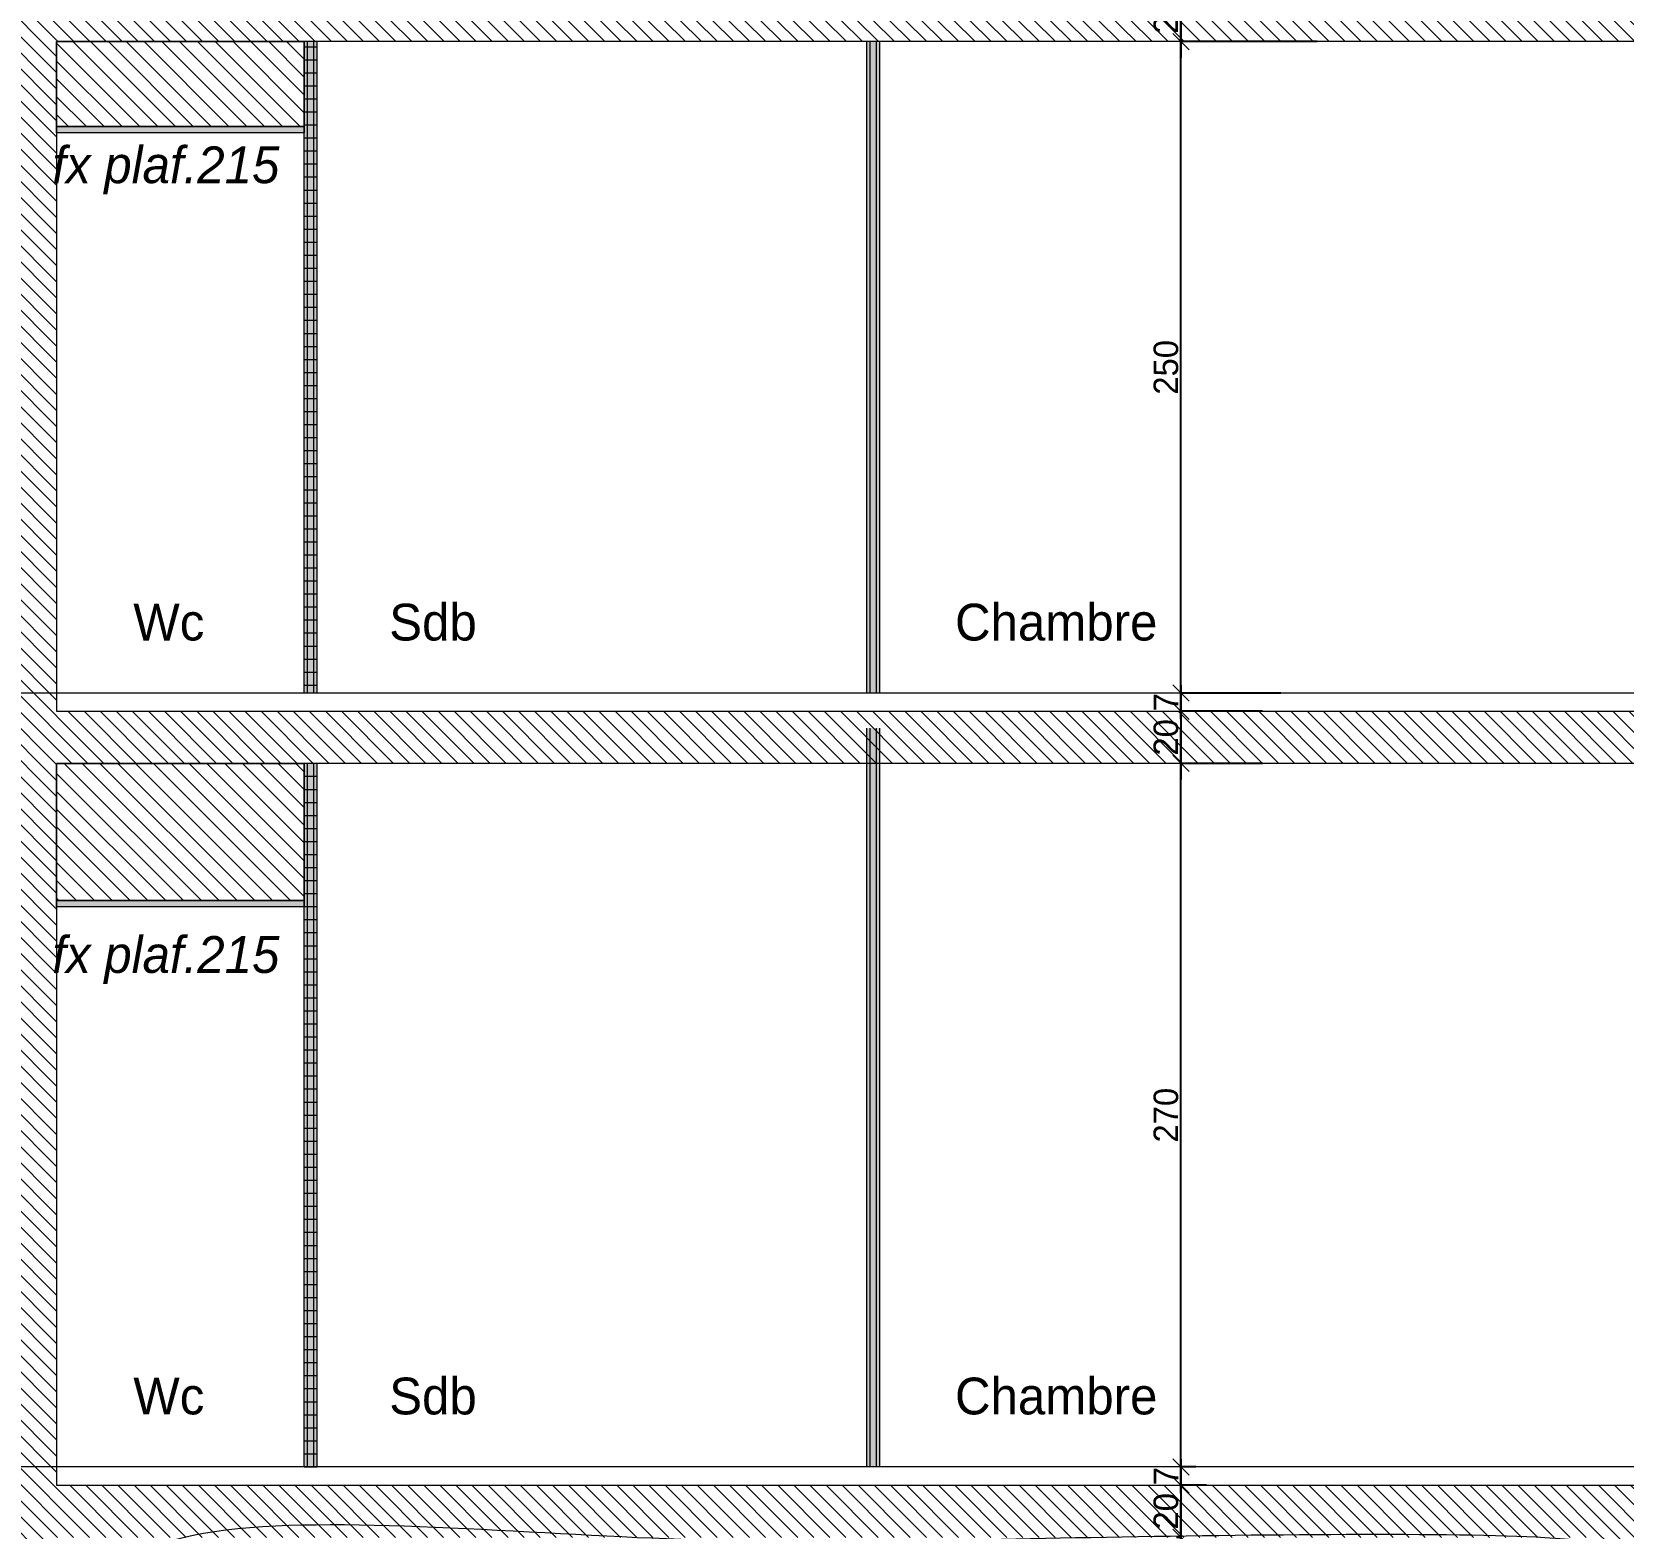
# Model space of a CAD drawing. Header units: centimetres. Extents: x -6341 to 23117, y -10090 to 8065.
# Drawn here: x -317 to 293, y -659 to -84 of the extents above; entities that cross this region are included whole.
import ezdxf

# ---------------------------------------------------------------- set-up
doc = ezdxf.new("R2010")
doc.units = ezdxf.units.CM
doc.header["$LTSCALE"] = 12.7
doc.header["$PDMODE"] = 1
doc.header["$PDSIZE"] = -2
doc.linetypes.add('VW-01', pattern=[0.83312, 0.41656, -0.41656])
doc.layers.get('0').update_dxf_attribs({"lineweight": 5})
for name, color, linetype, lineweight in [('B Général', 7, 'Continuous', 5), ('C ANNOTATIONS-cotation', 7, 'Continuous', 5), ('C ANNOTATIONS-prestations', 7, 'Continuous', 5), ('C ANNOTATIONS-texte', 7, 'Continuous', 5), ('F REMPLISSAGE-vert clair', 7, 'Continuous', 13), ('F REMPLISSAGE-vert foncé', 7, 'Continuous', 13), ('F REMPLISSAGE-vert hachuré', 7, 'Continuous', 13)]:
    doc.layers.add(name, color=color, linetype=linetype, lineweight=lineweight)
doc.styles.add('Arial', font='arial.ttf')
doc.styles.add('Eurostile', font='')
doc.styles.add('Eurostile (italic)', font='')
doc.styles.get('Eurostile').set_extended_font_data('Eurostile')
doc.styles.get('Eurostile (italic)').set_extended_font_data('Eurostile', italic=True)
doc.dimstyles.new('100é', dxfattribs={"dimtxt": 30.30306, "dimasz": 6.232178, "dimexe": 0, "dimexo": 25, "dimgap": 1, "dimtad": 1, "dimdec": 1, "dimtxsty": 'Arial', "dimblk": 'VW_SLASH', "dimblk1": 'VW_SLASH', "dimblk2": 'VW_SLASH', "dimcen": 0, "dimdle": 10, "dimse1": 1, "dimse2": 1, "dimazin": 0, "dimtfac": 1, "dimtdec": 1, "dimtix": 1, "dimtmove": 0, "dimatfit": 0, "dimldrblk": 'VW_FILLEDARROW', "dimfxl": 1, "dimfrac": 2, "dimtolj": 1, "dimarcsym": 0})
pattern_1 = [(270, (1e-16, 1.6667), (-5, 5e-14), [])]
pattern_2 = [(45, (0, 0.2205), (-3.527778, 3.3072917), [])]

# ---------------------------------------------------------------- blocks, each defined once
blk = doc.blocks.new('Groupe-132-1')
at = {"linetype": 'Continuous', "lineweight": 5}
h = blk.add_hatch(dxfattribs=at)
h.set_pattern_fill('45_0_15_52', style=0, pattern_type=2)
h.set_pattern_definition([(45, (0, 0), (3.5277778, -2.6458333), [])])
h.paths.add_polyline_path([(-2023.07, 4689.12), (-2023.08, 4689.12), (-2023.08, 4893.39), (-2147.8, 4893.39), (-2147.8, 4893.4), (-2149.07, 4893.4), (-2149.07, 4909.4), (-1990.38, 4909.4), (-1990.38, 4893.4), (-1992.97, 4893.4), (-1992.97, 4893.39), (-2003.07, 4893.39), (-2003.07, 4300.6), (-1745.96, 4300.6), (-1746.03, 4689.12), (-1746.04, 4689.12), (-1746.07, 4837.56), (-1746.08, 4837.56), (-1746.08, 4893.39), (-1796.43, 4893.39), (-1796.43, 4893.4), (-1796.43, 4893.4), (-1796.43, 4893.4), (-1806.78, 4893.4), (-1806.78, 4905.08), (-1804.82, 4905.08), (-1804.64, 4909.4), (-1796.43, 4909.4), (-1796.43, 4909.4), (-1789.46, 4909.4), (-1746.08, 4909.4), (-1746.08, 5093.41), (-1801.07, 5093.41), (-1801.07, 5093.42), (-1801.08, 5093.42), (-1801.08, 5109.4), (-1152.08, 5109.42), (-1152.08, 5109.41), (-1152.07, 5109.41), (-1152.07, 4909.49), (-1096.9, 4909.49), (-1096.9, 4893.4), (-1109.54, 4893.4), (-1109.54, 4893.39), (-1152.07, 4893.39), (-1152.07, 4300.39), (-852.51, 4300.39), (-852.51, 4689.11), (-852.53, 4689.11), (-852.52, 4909.39), (-852.52, 4909.4), (-849.4, 5117.85), (-832.53, 5117.85), (-832.51, 5112.39), (-832.9, 5112.29), (-833.25, 5112.14), (-833.56, 5111.95), (-833.83, 5111.72), (-834.06, 5111.45), (-834.25, 5111.14), (-834.4, 5110.79), (-834.51, 5110.39), (-832.51, 5110.39), (-832.53, 4909.4), (-832.53, 4909.39), (-776.5, 4909.39), (-776.5, 4893.39), (-832.52, 4893.39), (-832.52, 4300.39), (-527.07, 4300.39), (-527.07, 4689.12), (-527.08, 4689.12), (-527.08, 4884.05), (-527.08, 4893.39), (-527.09, 4893.39), (-527.09, 4893.4), (-542.07, 4893.39), (-542.1, 4905.07), (-541.12, 4905.08), (-540.94, 4909.39), (-527.08, 4909.39), (-527.08, 4909.4), (-424, 4909.4), (-424, 5450.4), (-34, 5450.4), (-34, 5450.39), (-34, 5450.39), (-34, 5425.39), (-104.01, 5425.37), (-104.01, 4909.4), (288.98, 4909.4), (288.98, 4909.39), (288.99, 4909.39), (288.99, 4884.39), (80.93, 4884.39), (80.93, 3276.39), (288.99, 3276.39), (288.99, 3251.39), (-547.43, 3251.38), (-546.58, 3271.38), (-527.07, 3271.38), (-527.07, 4282.39), (-832.52, 4282.39), (-832.52, 4153.39), (-792.52, 4153.39), (-792.52, 4134.39), (-832.52, 4134.39), (-832.52, 3541.39), (-775.64, 3541.39), (-775.64, 3525.39), (-798.83, 3525.39), (-832.54, 3525.39), (-832.53, 3324.39), (-834.53, 3324.39), (-834.42, 3324), (-834.27, 3323.65), (-834.08, 3323.34), (-833.85, 3323.07), (-833.58, 3322.84), (-833.27, 3322.65), (-832.92, 3322.5), (-832.53, 3322.39), (-832.54, 3316.94), (-849.41, 3316.94), (-852.54, 3525.39), (-852.54, 3525.39), (-852.54, 3745.67), (-852.51, 3745.67), (-852.51, 4134.39), (-1152.07, 4134.39), (-1152.07, 3745.67), (-1152.07, 3745.67), (-1152.07, 3541.39), (-1099.26, 3541.39), (-1099.26, 3541.39), (-1096.91, 3541.39), (-1096.91, 3525.39), (-1099.26, 3525.39), (-1099.26, 3525.39), (-1152.07, 3525.39), (-1152.07, 3320.44), (-1154.07, 3320.44), (-1153.97, 3320.05), (-1153.82, 3319.7), (-1153.63, 3319.39), (-1153.4, 3319.12), (-1153.13, 3318.89), (-1152.82, 3318.7), (-1152.47, 3318.55), (-1152.07, 3318.44), (-1152.07, 3316.94), (-1169.97, 3316.94), (-1172.07, 3525.39), (-1172.07, 3525.39), (-1172.07, 3745.67), (-1172.06, 3745.67), (-1172.06, 4134.39), (-1449.07, 4134.39), (-1449.07, 3745.67), (-1449.07, 3745.67), (-1449.07, 3541.39), (-1419.07, 3541.39), (-1419.07, 3541.38), (-1415.61, 3541.38), (-1415.61, 3525.38), (-1440.52, 3525.39), (-1449.07, 3525.39), (-1449.07, 3320.44), (-1451.07, 3320.44), (-1450.97, 3320.05), (-1450.82, 3319.7), (-1450.63, 3319.38), (-1450.4, 3319.11), (-1450.13, 3318.88), (-1449.82, 3318.7), (-1449.47, 3318.55), (-1449.07, 3318.44), (-1449.07, 3316.94), (-1466.97, 3316.94), (-1469.07, 3525.39), (-1469.07, 3525.39), (-1469.07, 3745.67), (-1469.06, 3745.67), (-1469.06, 4134.39), (-1726.07, 4134.39), (-1726.08, 3745.67), (-1726.07, 3745.67), (-1726.07, 3541.39), (-1716.07, 3541.39), (-1716.07, 3541.38), (-1713.08, 3541.38), (-1713.08, 3525.38), (-1722.75, 3525.39), (-1726.07, 3525.39), (-1726.07, 3314.44), (-1728.07, 3314.44), (-1727.97, 3314.05), (-1727.82, 3313.7), (-1727.63, 3313.38), (-1727.4, 3313.11), (-1727.13, 3312.88), (-1726.82, 3312.7), (-1726.47, 3312.55), (-1726.07, 3312.44), (-1726.07, 3310.94), (-1744.1, 3310.94), (-1746.07, 3525.39), (-1746.11, 3525.39), (-1746.11, 3525.39), (-1753.98, 3525.39), (-1754.16, 3529.76), (-1756.12, 3529.76), (-1756.12, 3541.39), (-1746.11, 3541.39), (-1746.1, 4134.39), (-2003.07, 4134.39), (-2003.07, 3541.39), (-1993.07, 3541.39), (-1993.07, 3525.29), (-2147.57, 3525.29), (-2147.57, 3541.39), (-2023.07, 3541.39)])
h.paths.add_polyline_path([(-852.51, 4153.39), (-852.51, 4282.39), (-1147.07, 4282.39), (-1147.07, 4153.39)])
h.paths.add_polyline_path([(-199.07, 3729.37), (-219.07, 3729.37), (-219.07, 3276.39), (60.93, 3276.39), (60.93, 4689.12), (60.92, 4689.12), (60.92, 4884.39), (-219.07, 4884.39), (-219.07, 4429.39), (-199.07, 4429.39), (-199.07, 4379.37), (-219.07, 4379.37), (-219.07, 3779.39), (-199.07, 3779.39)])
h.paths.add_polyline_path([(-1444.07, 4152.39), (-1172.07, 4152.39), (-1172.07, 4282.39), (-1444.07, 4282.39)])
h.paths.add_polyline_path([(-394, 4909.4), (-124.01, 4909.4), (-124.01, 5425.39), (-394, 5425.39)])
h.paths.add_polyline_path([(-1469.07, 4689.12), (-1469.08, 4689.12), (-1469.08, 5093.41), (-1726.07, 5093.41), (-1726.07, 4300.39), (-1469.07, 4300.39)])
h.paths.add_polyline_path([(-1172.08, 5093.41), (-1449.07, 5093.41), (-1449.07, 4300.39), (-1172.07, 4300.39), (-1172.07, 4689.12), (-1172.08, 4689.12)])
h.paths.add_polyline_path([(-1469.07, 4282.39), (-1721.07, 4282.39), (-1721.07, 4152.39), (-1469.07, 4152.39)])
h.paths.add_polyline_path([(-457.07, 3709.37), (-504.07, 3709.37), (-504.07, 3276.39), (-239.07, 3276.39), (-239.07, 4689.12), (-239.08, 4689.12), (-239.08, 4884.39), (-504.07, 4884.39), (-504.07, 4449.39), (-457.07, 4449.39), (-457.07, 4379.37), (-504.07, 4379.37), (-504.07, 3779.37), (-457.07, 3779.37)])
h.paths.add_polyline_path([(-2003.07, 4152.39), (-1746.07, 4152.39), (-1746.07, 4282.39), (-2003.07, 4282.39)])
at = {"layer": 'B Général', "linetype": 'Continuous', "lineweight": 5, "true_color": 0xaaaaaa}
h = blk.add_hatch(dxfattribs=at)
h.set_pattern_fill('F_P__SOFFITE', color=253, style=0, pattern_type=2)
h.set_pattern_definition(pattern_2)
h.paths.add_polyline_path([(-1726.07, 4300.39), (-1726.07, 4395.39), (-1693.49, 4395.39), (-1693.49, 4300.39)])
at = {"layer": 'B Général', "linetype": 'Continuous', "lineweight": 0, "true_color": 0x848484}
for points in [[(-1693.49, 4300.39), (-1693.49, 4395.39), (-1691.07, 4395.39), (-1691.07, 4300.39)], [(-1396.49, 4300.39), (-1396.49, 4395.39), (-1394.07, 4395.39), (-1394.07, 4300.39)]]:
    blk.add_hatch(color=252, dxfattribs=at).paths.add_polyline_path(points)
at = {"layer": 'B Général', "linetype": 'Continuous', "lineweight": 5, "true_color": 0xaaaaaa}
h = blk.add_hatch(dxfattribs=at)
h.set_pattern_fill('F_P__SOFFITE', color=253, style=0, pattern_type=2)
h.set_pattern_definition(pattern_2)
h.paths.add_polyline_path([(-1449.07, 4300.39), (-1449.07, 4395.39), (-1396.49, 4395.39), (-1396.49, 4300.39)])
at = {"layer": 'F REMPLISSAGE-vert hachuré', "linetype": 'Continuous', "lineweight": 0, "true_color": 0x99aa00}
for points in [[(-1476.07, 4399.09), (-1476.07, 4400.39), (-1726.07, 4400.39), (-1726.07, 4399.09)], [(-1476.07, 4396.69), (-1476.07, 4399.09), (-1726.07, 4399.09), (-1726.07, 4396.69)], [(-1476.07, 4395.39), (-1476.07, 4396.69), (-1726.07, 4396.69), (-1726.07, 4395.39)], [(-1179.07, 4399.09), (-1179.07, 4400.39), (-1449.07, 4400.39), (-1449.07, 4399.09)], [(-1179.07, 4396.69), (-1179.07, 4399.09), (-1449.07, 4399.09), (-1449.07, 4396.69)], [(-1179.07, 4395.39), (-1179.07, 4396.69), (-1449.07, 4396.69), (-1449.07, 4395.39)]]:
    blk.add_hatch(color=54, dxfattribs=at).paths.add_polyline_path(points)
at = {"layer": 'F REMPLISSAGE-vert hachuré', "linetype": 'Continuous', "lineweight": 5, "true_color": 0x004400}
h = blk.add_hatch(dxfattribs=at)
h.set_pattern_fill('90-0_5 HYDROFUGE_0_5', color=98, angle=180, style=0, pattern_type=2)
h.set_pattern_definition(pattern_1)
h.paths.add_polyline_path([(-1476.07, 4399.09), (-1476.07, 4400.39), (-1726.07, 4400.39), (-1726.07, 4399.09)])
h = blk.add_hatch(dxfattribs=at)
h.set_pattern_fill('90-0_5 HYDROFUGE_0_5', color=98, angle=180, style=0, pattern_type=2)
h.set_pattern_definition(pattern_1)
h.paths.add_polyline_path([(-1476.07, 4396.69), (-1476.07, 4399.09), (-1726.07, 4399.09), (-1726.07, 4396.69)])
h = blk.add_hatch(dxfattribs=at)
h.set_pattern_fill('90-0_5 HYDROFUGE_0_5', color=98, angle=180, style=0, pattern_type=2)
h.set_pattern_definition(pattern_1)
h.paths.add_polyline_path([(-1476.07, 4395.39), (-1476.07, 4396.69), (-1726.07, 4396.69), (-1726.07, 4395.39)])
h = blk.add_hatch(dxfattribs=at)
h.set_pattern_fill('90-0_5 HYDROFUGE_0_5', color=98, angle=180, style=0, pattern_type=2)
h.set_pattern_definition(pattern_1)
h.paths.add_polyline_path([(-1179.07, 4399.09), (-1179.07, 4400.39), (-1449.07, 4400.39), (-1449.07, 4399.09)])
h = blk.add_hatch(dxfattribs=at)
h.set_pattern_fill('90-0_5 HYDROFUGE_0_5', color=98, angle=180, style=0, pattern_type=2)
h.set_pattern_definition(pattern_1)
h.paths.add_polyline_path([(-1179.07, 4396.69), (-1179.07, 4399.09), (-1449.07, 4399.09), (-1449.07, 4396.69)])
h = blk.add_hatch(dxfattribs=at)
h.set_pattern_fill('90-0_5 HYDROFUGE_0_5', color=98, angle=180, style=0, pattern_type=2)
h.set_pattern_definition(pattern_1)
h.paths.add_polyline_path([(-1179.07, 4395.39), (-1179.07, 4396.69), (-1449.07, 4396.69), (-1449.07, 4395.39)])
at = {"color": 7, "linetype": 'Continuous', "lineweight": 18, "flags": 128}
for points in [[(-1469.07, 4689.12), (-1469.08, 4689.12), (-1469.08, 5093.41), (-1726.07, 5093.41), (-1726.07, 4300.39), (-1469.07, 4300.39), (-1469.07, 4689.12)], [(-1172.08, 5093.41), (-1449.07, 5093.41), (-1449.07, 4300.39), (-1172.07, 4300.39), (-1172.07, 4689.12), (-1172.08, 4689.12), (-1172.08, 5093.41)]]:
    blk.add_lwpolyline(points, close=True, dxfattribs=at)
at = {"color": 7, "linetype": 'Continuous', "lineweight": 18}
blk.add_open_spline([(-2023.07, 4689.12), (-2023.08, 4689.12), (-2023.08, 4689.12), (-2023.08, 4791.25), (-2023.08, 4893.39), (-2085.44, 4893.39), (-2147.8, 4893.39), (-2147.8, 4893.39), (-2147.8, 4893.4), (-2148.43, 4893.4), (-2149.07, 4893.4), (-2149.07, 4901.4), (-2149.07, 4909.4), (-2069.72, 4909.4), (-1990.38, 4909.4), (-1990.38, 4901.4), (-1990.38, 4893.4), (-1991.68, 4893.4), (-1992.97, 4893.4), (-1992.97, 4893.39), (-1992.97, 4893.39), (-1998.02, 4893.39), (-2003.07, 4893.39), (-2003.07, 4596.99), (-2003.07, 4300.6), (-1874.52, 4300.6), (-1745.96, 4300.6), (-1746, 4494.86), (-1746.03, 4689.12), (-1746.04, 4689.12), (-1746.04, 4689.12), (-1746.05, 4763.34), (-1746.07, 4837.56), (-1746.07, 4837.56), (-1746.08, 4837.56), (-1746.08, 4865.47), (-1746.08, 4893.39), (-1771.25, 4893.39), (-1796.43, 4893.39), (-1796.43, 4893.39), (-1796.43, 4893.4), (-1796.43, 4893.4), (-1796.43, 4893.4), (-1796.43, 4893.4), (-1796.43, 4893.4), (-1801.6, 4893.4), (-1806.78, 4893.4), (-1806.78, 4899.24), (-1806.78, 4905.08), (-1805.8, 4905.08), (-1804.82, 4905.08), (-1804.73, 4907.24), (-1804.64, 4909.4), (-1800.53, 4909.4), (-1796.43, 4909.4), (-1796.43, 4909.4), (-1796.43, 4909.4), (-1792.94, 4909.4), (-1789.46, 4909.4), (-1767.77, 4909.4), (-1746.08, 4909.4), (-1746.08, 5001.4), (-1746.08, 5093.41), (-1773.58, 5093.41), (-1801.07, 5093.41), (-1801.07, 5093.41), (-1801.07, 5093.42), (-1801.08, 5093.42), (-1801.08, 5093.42), (-1801.08, 5101.41), (-1801.08, 5109.4), (-1476.58, 5109.41), (-1152.08, 5109.42), (-1152.08, 5109.41), (-1152.08, 5109.41), (-1152.08, 5109.41), (-1152.07, 5109.41), (-1152.07, 5009.45), (-1152.07, 4909.49), (-1124.49, 4909.49), (-1096.9, 4909.49), (-1096.9, 4901.44), (-1096.9, 4893.4), (-1103.22, 4893.4), (-1109.54, 4893.4), (-1109.54, 4893.39), (-1109.54, 4893.39), (-1130.81, 4893.39), (-1152.07, 4893.39), (-1152.07, 4596.89), (-1152.07, 4300.39), (-1002.29, 4300.39), (-852.51, 4300.39), (-852.51, 4494.75), (-852.51, 4689.11), (-852.52, 4689.11), (-852.53, 4689.11), (-852.53, 4799.25), (-852.52, 4909.39), (-852.52, 4909.39), (-852.52, 4909.4), (-850.96, 5013.62), (-849.4, 5117.85), (-840.96, 5117.85), (-832.53, 5117.85), (-832.52, 5115.12), (-832.51, 5112.39), (-834.16, 5112.04), (-834.51, 5110.39), (-833.51, 5110.39), (-832.51, 5110.39), (-832.52, 5009.9), (-832.53, 4909.4), (-832.53, 4909.39), (-832.53, 4909.39), (-804.51, 4909.39), (-776.5, 4909.39), (-776.5, 4901.39), (-776.5, 4893.39), (-804.51, 4893.39), (-832.52, 4893.39), (-832.52, 4596.89), (-832.52, 4300.39), (-679.8, 4300.39), (-527.07, 4300.39), (-527.07, 4494.75), (-527.07, 4689.12), (-527.08, 4689.12), (-527.08, 4689.12), (-527.08, 4786.58), (-527.08, 4884.05), (-527.08, 4888.72), (-527.08, 4893.39), (-527.08, 4893.39), (-527.09, 4893.39), (-527.09, 4893.39), (-527.09, 4893.4), (-534.58, 4893.39), (-542.07, 4893.39), (-542.09, 4899.23), (-542.1, 4905.07), (-541.61, 4905.08), (-541.12, 4905.08), (-541.03, 4907.24), (-540.94, 4909.39), (-534.01, 4909.39), (-527.08, 4909.39), (-527.08, 4909.39), (-527.08, 4909.4), (-475.54, 4909.4), (-424, 4909.4), (-424, 5179.9), (-424, 5450.4), (-229, 5450.4), (-34, 5450.4), (-34, 5450.39), (-34, 5450.39), (-34, 5450.39), (-34, 5450.39), (-34, 5437.89), (-34, 5425.39), (-69, 5425.38), (-104.01, 5425.37), (-104.01, 5167.38), (-104.01, 4909.4), (92.49, 4909.4), (288.98, 4909.4), (288.98, 4909.39), (288.98, 4909.39), (288.98, 4909.39), (288.99, 4909.39), (288.99, 4896.89), (288.99, 4884.39), (184.96, 4884.39), (80.93, 4884.39), (80.93, 4080.39), (80.93, 3276.39), (184.96, 3276.39), (288.99, 3276.39), (288.99, 3263.89), (288.99, 3251.39), (-129.22, 3251.38), (-547.43, 3251.38), (-547, 3261.38), (-546.58, 3271.38), (-536.83, 3271.38), (-527.07, 3271.38), (-527.07, 3776.88), (-527.07, 4282.39), (-679.8, 4282.39), (-832.52, 4282.39), (-832.52, 4217.89), (-832.52, 4153.39), (-812.52, 4153.39), (-792.52, 4153.39), (-792.52, 4143.89), (-792.52, 4134.39), (-812.52, 4134.39), (-832.52, 4134.39), (-832.52, 3837.89), (-832.52, 3541.39), (-804.08, 3541.39), (-775.64, 3541.39), (-775.64, 3533.39), (-775.64, 3525.39), (-787.23, 3525.39), (-798.83, 3525.39), (-815.68, 3525.39), (-832.54, 3525.39), (-832.53, 3424.89), (-832.53, 3324.39), (-833.53, 3324.39), (-834.53, 3324.39), (-834.17, 3322.75), (-832.53, 3322.39), (-832.53, 3319.66), (-832.54, 3316.94), (-840.98, 3316.94), (-849.41, 3316.94), (-850.98, 3421.16), (-852.54, 3525.39), (-852.54, 3525.39), (-852.54, 3525.39), (-852.54, 3635.53), (-852.54, 3745.67), (-852.52, 3745.67), (-852.51, 3745.67), (-852.51, 3940.03), (-852.51, 4134.39), (-1002.29, 4134.39), (-1152.07, 4134.39), (-1152.07, 3940.03), (-1152.07, 3745.67), (-1152.07, 3745.67), (-1152.07, 3745.67), (-1152.07, 3643.53), (-1152.07, 3541.39), (-1125.67, 3541.39), (-1099.26, 3541.39), (-1099.26, 3541.39), (-1099.26, 3541.39), (-1098.09, 3541.39), (-1096.91, 3541.39), (-1096.91, 3533.39), (-1096.91, 3525.39), (-1098.09, 3525.39), (-1099.26, 3525.39), (-1099.26, 3525.39), (-1099.26, 3525.39), (-1125.67, 3525.39), (-1152.07, 3525.39), (-1152.07, 3422.91), (-1152.07, 3320.44), (-1153.07, 3320.44), (-1154.07, 3320.44), (-1153.72, 3318.79), (-1152.07, 3318.44), (-1152.07, 3317.69), (-1152.07, 3316.94), (-1161.02, 3316.94), (-1169.97, 3316.94), (-1171.02, 3421.16), (-1172.07, 3525.39), (-1172.07, 3525.39), (-1172.07, 3525.39), (-1172.07, 3635.53), (-1172.07, 3745.67), (-1172.06, 3745.67), (-1172.06, 3745.67), (-1172.06, 3940.03), (-1172.06, 4134.39), (-1310.57, 4134.39), (-1449.07, 4134.39), (-1449.07, 3940.03), (-1449.07, 3745.67), (-1449.07, 3745.67), (-1449.07, 3745.67), (-1449.07, 3643.53), (-1449.07, 3541.39), (-1434.07, 3541.39), (-1419.07, 3541.39), (-1419.07, 3541.39), (-1419.07, 3541.38), (-1417.34, 3541.38), (-1415.61, 3541.38), (-1415.61, 3533.38), (-1415.61, 3525.38), (-1428.06, 3525.38), (-1440.52, 3525.39), (-1444.8, 3525.39), (-1449.07, 3525.39), (-1449.07, 3422.91), (-1449.07, 3320.44), (-1450.07, 3320.44), (-1451.07, 3320.44), (-1450.72, 3318.79), (-1449.07, 3318.44), (-1449.07, 3317.69), (-1449.07, 3316.94), (-1458.02, 3316.94), (-1466.97, 3316.94), (-1468.02, 3421.16), (-1469.07, 3525.39), (-1469.07, 3525.39), (-1469.07, 3525.39), (-1469.07, 3635.53), (-1469.07, 3745.67), (-1469.07, 3745.67), (-1469.06, 3745.67), (-1469.06, 3940.03), (-1469.06, 4134.39), (-1597.57, 4134.39), (-1726.07, 4134.39), (-1726.08, 3940.03), (-1726.08, 3745.67), (-1726.08, 3745.67), (-1726.07, 3745.67), (-1726.07, 3643.53), (-1726.07, 3541.39), (-1721.07, 3541.39), (-1716.07, 3541.39), (-1716.07, 3541.39), (-1716.07, 3541.38), (-1714.58, 3541.38), (-1713.08, 3541.38), (-1713.08, 3533.38), (-1713.08, 3525.38), (-1717.92, 3525.38), (-1722.75, 3525.39), (-1724.41, 3525.39), (-1726.07, 3525.39), (-1726.07, 3419.91), (-1726.07, 3314.44), (-1727.07, 3314.44), (-1728.07, 3314.44), (-1727.72, 3312.79), (-1726.07, 3312.44), (-1726.07, 3311.69), (-1726.07, 3310.94), (-1735.09, 3310.94), (-1744.1, 3310.94), (-1745.09, 3418.16), (-1746.07, 3525.39), (-1746.09, 3525.39), (-1746.11, 3525.39), (-1746.11, 3525.39), (-1746.11, 3525.39), (-1750.04, 3525.39), (-1753.98, 3525.39), (-1754.07, 3527.58), (-1754.16, 3529.76), (-1755.14, 3529.76), (-1756.12, 3529.76), (-1756.12, 3535.58), (-1756.12, 3541.39), (-1751.12, 3541.39), (-1746.11, 3541.39), (-1746.11, 3837.89), (-1746.1, 4134.39), (-1874.59, 4134.39), (-2003.07, 4134.39), (-2003.07, 3837.89), (-2003.07, 3541.39), (-1998.07, 3541.39), (-1993.07, 3541.39), (-1993.07, 3533.34), (-1993.07, 3525.29), (-2070.32, 3525.29), (-2147.57, 3525.29), (-2147.57, 3533.34), (-2147.57, 3541.39), (-2085.32, 3541.39), (-2023.07, 3541.39), (-2023.07, 4115.25), (-2023.07, 4689.12)], degree=2, knots=[0, 0, 0, 1, 1, 2, 2, 3, 3, 4, 4, 5, 5, 6, 6, 7, 7, 8, 8, 9, 9, 10, 10, 11, 11, 12, 12, 13, 13, 14, 14, 15, 15, 16, 16, 17, 17, 18, 18, 19, 19, 20, 20, 21, 21, 22, 22, 23, 23, 24, 24, 25, 25, 26, 26, 27, 27, 28, 28, 29, 29, 30, 30, 31, 31, 32, 32, 33, 33, 34, 34, 35, 35, 36, 36, 37, 37, 38, 38, 39, 39, 40, 40, 41, 41, 42, 42, 43, 43, 44, 44, 45, 45, 46, 46, 47, 47, 48, 48, 49, 49, 50, 50, 51, 51, 52, 52, 53, 53, 54, 54, 55, 55, 56, 56, 57, 57, 58, 58, 59, 59, 60, 60, 61, 61, 62, 62, 63, 63, 64, 64, 65, 65, 66, 66, 67, 67, 68, 68, 69, 69, 70, 70, 71, 71, 72, 72, 73, 73, 74, 74, 75, 75, 76, 76, 77, 77, 78, 78, 79, 79, 80, 80, 81, 81, 82, 82, 83, 83, 84, 84, 85, 85, 86, 86, 87, 87, 88, 88, 89, 89, 90, 90, 91, 91, 92, 92, 93, 93, 94, 94, 95, 95, 96, 96, 97, 97, 98, 98, 99, 99, 100, 100, 101, 101, 102, 102, 103, 103, 104, 104, 105, 105, 106, 106, 107, 107, 108, 108, 109, 109, 110, 110, 111, 111, 112, 112, 113, 113, 114, 114, 115, 115, 116, 116, 117, 117, 118, 118, 119, 119, 120, 120, 121, 121, 122, 122, 123, 123, 124, 124, 125, 125, 126, 126, 127, 127, 128, 128, 129, 129, 130, 130, 131, 131, 132, 132, 133, 133, 134, 134, 135, 135, 136, 136, 137, 137, 138, 138, 139, 139, 140, 140, 141, 141, 142, 142, 143, 143, 144, 144, 145, 145, 146, 146, 147, 147, 148, 148, 149, 149, 150, 150, 151, 151, 152, 152, 153, 153, 154, 154, 155, 155, 156, 156, 157, 157, 158, 158, 159, 159, 160, 160, 161, 161, 162, 162, 163, 163, 164, 164, 165, 165, 166, 166, 167, 167, 168, 168, 169, 169, 170, 170, 171, 171, 172, 172, 173, 173, 174, 174, 175, 175, 176, 176, 177, 177, 178, 178, 179, 179, 180, 180, 181, 181, 182, 182, 183, 183, 184, 184, 185, 185, 186, 186, 187, 187, 187], dxfattribs=at)
at = {"layer": 'B Général', "color": 7, "linetype": 'Continuous', "lineweight": 5}
for p, q in [((-1476.07, 5083.41), (-1476.07, 3553.99)), ((-1179.07, 5083.41), (-1179.07, 3553.99))]:
    blk.add_line(p, q, dxfattribs=at)
at = {"layer": 'B Général', "color": 98, "linetype": 'Continuous', "lineweight": 13, "true_color": 0x004400}
for p, q in [((-1476.07, 4616.17), (-1726.07, 4616.17)), ((-1179.07, 4616.17), (-1462.57, 4616.17)), ((-1476.07, 4611.17), (-1726.07, 4611.17)), ((-1179.07, 4611.17), (-1462.57, 4611.17)), ((-1476.07, 4400.39), (-1726.07, 4400.39)), ((-1179.07, 4400.39), (-1449.07, 4400.39)), ((-1476.07, 4395.39), (-1726.07, 4395.39)), ((-1179.07, 4395.39), (-1449.07, 4395.39))]:
    blk.add_line(p, q, dxfattribs=at)
at = {"layer": 'B Général', "color": 7, "linetype": 'Continuous', "lineweight": 5, "flags": 128}
for points in [[(-1726.07, 4300.39), (-1726.07, 4395.39), (-1693.49, 4395.39), (-1693.49, 4300.39)], [(-1693.49, 4300.39), (-1693.49, 4395.39), (-1691.07, 4395.39), (-1691.07, 4300.39)], [(-1449.07, 4300.39), (-1449.07, 4395.39), (-1396.49, 4395.39), (-1396.49, 4300.39)], [(-1396.49, 4300.39), (-1396.49, 4395.39), (-1394.07, 4395.39), (-1394.07, 4300.39)]]:
    blk.add_lwpolyline(points, close=True, dxfattribs=at)
at = {"layer": 'B Général', "color": 9, "linetype": 'Continuous', "true_color": 0xc0dcc0}
for points in [[(-1476.07, 4616.17), (-1476.07, 4611.17), (-1726.07, 4616.17), (-1726.07, 4611.17)], [(-1179.07, 4616.17), (-1179.07, 4611.17), (-1462.57, 4616.17), (-1462.57, 4611.17)]]:
    blk.add_solid(points, dxfattribs=at)
at = {"layer": 'F REMPLISSAGE-vert clair'}
for p, q in [((-1476.07, 4614.87), (-1726.07, 4614.87)), ((-1476.07, 4612.47), (-1726.07, 4612.47)), ((-1179.07, 4614.87), (-1462.57, 4614.87)), ((-1179.07, 4612.47), (-1462.57, 4612.47))]:
    blk.add_line(p, q, dxfattribs=at)
at = {"layer": 'F REMPLISSAGE-vert clair', "color": 9, "linetype": 'Continuous', "true_color": 0xc0dcc0}
for points in [[(-1476.07, 4612.47), (-1476.07, 4614.87), (-1726.07, 4612.47), (-1726.07, 4614.87)], [(-1179.07, 4612.47), (-1179.07, 4614.87), (-1462.57, 4612.47), (-1462.57, 4614.87)]]:
    blk.add_solid(points, dxfattribs=at)
at = {"layer": 'F REMPLISSAGE-vert foncé', "color": 98, "linetype": 'Continuous', "lineweight": 13, "true_color": 0x004400}
for p, q in [((-1476.07, 4616.17), (-1726.07, 4616.17)), ((-1179.07, 4616.17), (-1462.57, 4616.17)), ((-1476.07, 4611.17), (-1726.07, 4611.17)), ((-1179.07, 4611.17), (-1462.57, 4611.17))]:
    blk.add_line(p, q, dxfattribs=at)
at = {"layer": 'F REMPLISSAGE-vert foncé'}
for p, q in [((-1476.07, 4614.87), (-1726.07, 4614.87)), ((-1476.07, 4612.47), (-1726.07, 4612.47)), ((-1179.07, 4614.87), (-1462.57, 4614.87)), ((-1179.07, 4612.47), (-1462.57, 4612.47))]:
    blk.add_line(p, q, dxfattribs=at)
at = {"layer": 'F REMPLISSAGE-vert foncé', "color": 54, "linetype": 'Continuous', "true_color": 0x99aa00}
for points in [[(-1476.07, 4614.87), (-1476.07, 4616.17), (-1726.07, 4614.87), (-1726.07, 4616.17)], [(-1179.07, 4614.87), (-1179.07, 4616.17), (-1462.57, 4614.87), (-1462.57, 4616.17)], [(-1476.07, 4611.17), (-1476.07, 4612.47), (-1726.07, 4611.17), (-1726.07, 4612.47)], [(-1179.07, 4611.17), (-1179.07, 4612.47), (-1462.57, 4611.17), (-1462.57, 4612.47)]]:
    blk.add_solid(points, dxfattribs=at)
at = {"layer": 'F REMPLISSAGE-vert hachuré', "color": 98, "linetype": 'Continuous', "lineweight": 13, "true_color": 0x004400}
for p, q in [((-1476.07, 4400.39), (-1726.07, 4400.39)), ((-1179.07, 4400.39), (-1449.07, 4400.39)), ((-1476.07, 4395.39), (-1726.07, 4395.39)), ((-1179.07, 4395.39), (-1449.07, 4395.39))]:
    blk.add_line(p, q, dxfattribs=at)
at = {"layer": 'F REMPLISSAGE-vert hachuré'}
for p, q in [((-1476.07, 4399.09), (-1726.07, 4399.09)), ((-1476.07, 4399.09), (-1726.07, 4399.09)), ((-1476.07, 4396.69), (-1726.07, 4396.69)), ((-1476.07, 4396.69), (-1726.07, 4396.69)), ((-1179.07, 4399.09), (-1449.07, 4399.09)), ((-1179.07, 4399.09), (-1449.07, 4399.09)), ((-1179.07, 4396.69), (-1449.07, 4396.69)), ((-1179.07, 4396.69), (-1449.07, 4396.69))]:
    blk.add_line(p, q, dxfattribs=at)
at = {"layer": 'C ANNOTATIONS-prestations', "char_height": 14.118, "attachment_point": 1, "rotation": 90, "line_spacing_factor": 0.894142, "style": 'Eurostile (italic)'}
for insert in [(-1685.87, 4298.75), (-1382.8, 4298.75)]:
    blk.add_mtext('fx plaf.215', dxfattribs=dict(at, insert=insert))
at = {"layer": 'C ANNOTATIONS-texte', "color": 7, "char_height": 14.118, "attachment_point": 1, "rotation": 89.99998, "line_spacing_factor": 0.894142, "style": 'Eurostile'}
for s, insert in [('Chambre', (-1510.37, 4645.06)), ('Chambre', (-1213.37, 4645.06)), ('Sdb', (-1510.37, 4428)), ('Sdb', (-1213.37, 4428)), ('Wc', (-1510.37, 4329.81)), ('Wc', (-1213.37, 4329.81))]:
    blk.add_mtext(s, dxfattribs=dict(at, insert=insert))
blk = doc.blocks.new('VW_SLASH')
at = {"color": 0, "linetype": 'ByBlock', "lineweight": -2}
blk.add_line((1.605, 0), (-1, 0), dxfattribs=at)
at = {"color": 0, "linetype": 'VW-01', "lineweight": 20, "flags": 128}
blk.add_lwpolyline([(0.5, 0.5), (-0.5, -0.5)], dxfattribs=at)
blk = doc.blocks.new('*D1142')
at = {"layer": 'C ANNOTATIONS-cotation', "color": 0, "linetype": 'Continuous', "lineweight": -2, "transparency": 16777216}
for p, q in [((176.1, -68.05), (123.82, -68.05)), ((123.82, -81.82), (123.82, -74.28)), ((176.1, -88.05), (123.82, -88.05))]:
    blk.add_line(p, q, dxfattribs=at)
at = {"layer": 'Defpoints', "color": 0, "linetype": 'Continuous', "transparency": 16777216}
for p in [(123.82, -68.05), (201.1, -68.05), (201.1, -88.05)]:
    blk.add_point(p, dxfattribs=at)
at = {"layer": 'C ANNOTATIONS-cotation', "color": 0, "linetype": 'Continuous', "lineweight": -2, "transparency": 16777216, "xscale": 6.232177734375, "yscale": 6.232177734375, "zscale": 6.232177734375}
for p, rotation in [((123.82, -68.05), 90), ((123.82, -88.05), 270)]:
    blk.add_blockref('VW_SLASH', p, dxfattribs=dict(at, rotation=rotation))
at = {"layer": 'C ANNOTATIONS-cotation', "color": 0, "linetype": 'Continuous', "lineweight": 5, "transparency": 16777216, "insert": (118.11, -78.05), "char_height": 9.412, "attachment_point": 5, "rotation": 90, "style": 'Eurostile'}
blk.add_mtext('\\A1;20', dxfattribs=at)
blk = doc.blocks.new('VW_FILLEDARROW')
at = {"linetype": 'Continuous', "lineweight": 0}
blk.add_hatch(color=0, dxfattribs=at).paths.add_polyline_path([(-1.604, 0.43), (0, 0), (-1.604, -0.43)])
at = {"color": 0, "linetype": 'VW-01', "lineweight": 5, "flags": 128}
blk.add_lwpolyline([(-1.604, 0.43), (0, 0), (-1.604, -0.43)], close=True, dxfattribs=at)
blk = doc.blocks.new('*D1143')
at = {"layer": 'C ANNOTATIONS-cotation', "color": 0, "linetype": 'Continuous', "lineweight": -2, "transparency": 16777216}
for p, q in [((176.1, -88.05), (123.82, -88.05)), ((123.82, -331.82), (123.82, -94.28)), ((162.1, -338.05), (123.82, -338.05))]:
    blk.add_line(p, q, dxfattribs=at)
at = {"layer": 'Defpoints', "color": 0, "linetype": 'Continuous', "transparency": 16777216}
for p in [(123.82, -88.05), (201.1, -88.05), (187.1, -338.05)]:
    blk.add_point(p, dxfattribs=at)
at = {"layer": 'C ANNOTATIONS-cotation', "color": 0, "linetype": 'Continuous', "lineweight": -2, "transparency": 16777216, "xscale": 6.232177734375, "yscale": 6.232177734375, "zscale": 6.232177734375}
for p, rotation in [((123.82, -88.05), 90), ((123.82, -338.05), 270)]:
    blk.add_blockref('VW_SLASH', p, dxfattribs=dict(at, rotation=rotation))
at = {"layer": 'C ANNOTATIONS-cotation', "color": 0, "linetype": 'Continuous', "lineweight": 5, "transparency": 16777216, "insert": (118.11, -213.05), "char_height": 9.412, "attachment_point": 5, "rotation": 90, "style": 'Eurostile'}
blk.add_mtext('\\A1;250', dxfattribs=at)
blk = doc.blocks.new('*D1144')
at = {"layer": 'C ANNOTATIONS-cotation', "color": 0, "linetype": 'Continuous', "lineweight": -2, "transparency": 16777216}
for p, q in [((123.82, -331.82), (123.82, -325.59)), ((162.1, -338.05), (123.82, -338.05)), ((123.82, -345.05), (123.82, -338.05)), ((155.1, -345.05), (123.82, -345.05)), ((123.82, -351.28), (123.82, -357.52))]:
    blk.add_line(p, q, dxfattribs=at)
at = {"layer": 'Defpoints', "color": 0, "linetype": 'Continuous', "transparency": 16777216}
for p in [(123.82, -338.05), (187.1, -338.05), (180.1, -345.05)]:
    blk.add_point(p, dxfattribs=at)
at = {"layer": 'C ANNOTATIONS-cotation', "color": 0, "linetype": 'Continuous', "lineweight": -2, "transparency": 16777216, "xscale": 6.232177734375, "yscale": 6.232177734375, "zscale": 6.232177734375}
for p, rotation in [((123.82, -338.05), 270), ((123.82, -345.05), 90)]:
    blk.add_blockref('VW_SLASH', p, dxfattribs=dict(at, rotation=rotation))
at = {"layer": 'C ANNOTATIONS-cotation', "color": 0, "linetype": 'Continuous', "lineweight": 5, "transparency": 16777216, "insert": (118.11, -341.55), "char_height": 9.412, "attachment_point": 5, "rotation": 90, "style": 'Eurostile'}
blk.add_mtext('\\A1;7', dxfattribs=at)
blk = doc.blocks.new('*D1145')
at = {"layer": 'C ANNOTATIONS-cotation', "color": 0, "linetype": 'Continuous', "lineweight": -2, "transparency": 16777216}
for p, q in [((155.1, -345.05), (123.82, -345.05)), ((123.82, -358.82), (123.82, -351.28)), ((155.1, -365.05), (123.82, -365.05))]:
    blk.add_line(p, q, dxfattribs=at)
at = {"layer": 'Defpoints', "color": 0, "linetype": 'Continuous', "transparency": 16777216}
for p in [(123.82, -345.05), (180.1, -345.05), (180.1, -365.05)]:
    blk.add_point(p, dxfattribs=at)
at = {"layer": 'C ANNOTATIONS-cotation', "color": 0, "linetype": 'Continuous', "lineweight": -2, "transparency": 16777216, "xscale": 6.232177734375, "yscale": 6.232177734375, "zscale": 6.232177734375}
for p, rotation in [((123.82, -345.05), 90), ((123.82, -365.05), 270)]:
    blk.add_blockref('VW_SLASH', p, dxfattribs=dict(at, rotation=rotation))
at = {"layer": 'C ANNOTATIONS-cotation', "color": 0, "linetype": 'Continuous', "lineweight": 5, "transparency": 16777216, "insert": (118.11, -355.05), "char_height": 9.412, "attachment_point": 5, "rotation": 90, "style": 'Eurostile'}
blk.add_mtext('\\A1;20', dxfattribs=at)
blk = doc.blocks.new('*D1146')
at = {"layer": 'C ANNOTATIONS-cotation', "color": 0, "linetype": 'Continuous', "lineweight": -2, "transparency": 16777216}
for p, q in [((155.1, -365.05), (123.82, -365.05)), ((123.82, -628.82), (123.82, -371.28)), ((129.6, -635.05), (123.82, -635.05))]:
    blk.add_line(p, q, dxfattribs=at)
at = {"layer": 'Defpoints', "color": 0, "linetype": 'Continuous', "transparency": 16777216}
for p in [(123.82, -365.05), (180.1, -365.05), (154.6, -635.05)]:
    blk.add_point(p, dxfattribs=at)
at = {"layer": 'C ANNOTATIONS-cotation', "color": 0, "linetype": 'Continuous', "lineweight": -2, "transparency": 16777216, "xscale": 6.232177734375, "yscale": 6.232177734375, "zscale": 6.232177734375}
for p, rotation in [((123.82, -365.05), 90), ((123.82, -635.05), 270)]:
    blk.add_blockref('VW_SLASH', p, dxfattribs=dict(at, rotation=rotation))
at = {"layer": 'C ANNOTATIONS-cotation', "color": 0, "linetype": 'Continuous', "lineweight": 5, "transparency": 16777216, "insert": (118.11, -500.05), "char_height": 9.412, "attachment_point": 5, "rotation": 90, "style": 'Eurostile'}
blk.add_mtext('\\A1;270', dxfattribs=at)
blk = doc.blocks.new('*D1147')
at = {"layer": 'C ANNOTATIONS-cotation', "color": 0, "linetype": 'Continuous', "lineweight": -2, "transparency": 16777216}
for p, q in [((123.82, -628.82), (123.82, -622.59)), ((129.6, -635.05), (123.82, -635.05)), ((123.82, -642.05), (123.82, -635.05)), ((133.64, -642.05), (123.82, -642.05)), ((123.82, -648.28), (123.82, -654.52))]:
    blk.add_line(p, q, dxfattribs=at)
at = {"layer": 'Defpoints', "color": 0, "linetype": 'Continuous', "transparency": 16777216}
for p in [(123.82, -635.05), (154.6, -635.05), (158.64, -642.05)]:
    blk.add_point(p, dxfattribs=at)
at = {"layer": 'C ANNOTATIONS-cotation', "color": 0, "linetype": 'Continuous', "lineweight": -2, "transparency": 16777216, "xscale": 6.232177734375, "yscale": 6.232177734375, "zscale": 6.232177734375}
for p, rotation in [((123.82, -635.05), 270), ((123.82, -642.05), 90)]:
    blk.add_blockref('VW_SLASH', p, dxfattribs=dict(at, rotation=rotation))
at = {"layer": 'C ANNOTATIONS-cotation', "color": 0, "linetype": 'Continuous', "lineweight": 5, "transparency": 16777216, "insert": (118.11, -638.55), "char_height": 9.412, "attachment_point": 5, "rotation": 90, "style": 'Eurostile'}
blk.add_mtext('\\A1;7', dxfattribs=at)
blk = doc.blocks.new('*D1148')
at = {"layer": 'C ANNOTATIONS-cotation', "color": 0, "linetype": 'Continuous', "lineweight": -2, "transparency": 16777216}
for p, q in [((133.64, -642.05), (123.82, -642.05)), ((123.82, -655.82), (123.82, -648.28)), ((122.1, -662.05), (123.82, -662.05))]:
    blk.add_line(p, q, dxfattribs=at)
at = {"layer": 'Defpoints', "color": 0, "linetype": 'Continuous', "transparency": 16777216}
for p in [(123.82, -642.05), (158.64, -642.05), (147.1, -662.05)]:
    blk.add_point(p, dxfattribs=at)
at = {"layer": 'C ANNOTATIONS-cotation', "color": 0, "linetype": 'Continuous', "lineweight": -2, "transparency": 16777216, "xscale": 6.232177734375, "yscale": 6.232177734375, "zscale": 6.232177734375}
for p, rotation in [((123.82, -642.05), 90), ((123.82, -662.05), 270)]:
    blk.add_blockref('VW_SLASH', p, dxfattribs=dict(at, rotation=rotation))
at = {"layer": 'C ANNOTATIONS-cotation', "color": 0, "linetype": 'Continuous', "lineweight": 5, "transparency": 16777216, "insert": (118.11, -652.05), "char_height": 9.412, "attachment_point": 5, "rotation": 90, "style": 'Eurostile'}
blk.add_mtext('\\A1;20', dxfattribs=at)
blk = doc.blocks.new('*D1149')
at = {"layer": 'C ANNOTATIONS-cotation', "color": 0, "linetype": 'Continuous', "lineweight": -2, "transparency": 16777216}
for p, q in [((122.1, -662.05), (123.82, -662.05)), ((123.82, -698.37), (123.82, -668.28)), ((122.1, -704.6), (123.82, -704.6))]:
    blk.add_line(p, q, dxfattribs=at)
at = {"layer": 'Defpoints', "color": 0, "linetype": 'Continuous', "transparency": 16777216}
for p in [(123.82, -662.05), (147.1, -662.05), (147.1, -704.6)]:
    blk.add_point(p, dxfattribs=at)
at = {"layer": 'C ANNOTATIONS-cotation', "color": 0, "linetype": 'Continuous', "lineweight": -2, "transparency": 16777216, "xscale": 6.232177734375, "yscale": 6.232177734375, "zscale": 6.232177734375}
for p, rotation in [((123.82, -662.05), 90), ((123.82, -704.6), 270)]:
    blk.add_blockref('VW_SLASH', p, dxfattribs=dict(at, rotation=rotation))
at = {"layer": 'C ANNOTATIONS-cotation', "color": 0, "linetype": 'Continuous', "lineweight": 5, "transparency": 16777216, "insert": (118.11, -683.33), "char_height": 9.412, "attachment_point": 5, "rotation": 90, "style": 'Eurostile'}
blk.add_mtext('\\A1;43', dxfattribs=at)

msp = doc.modelspace()

# ---------------------------------------------------------------- block references
at = {"layer": 'C ANNOTATIONS-cotation', "color": 7, "rotation": 270}
msp.add_blockref('Groupe-132-1', (-4607.9, -1814.13), dxfattribs=at)

# ---------------------------------------------------------------- dimensions: what is measured, and where the dimension line sits
at = {"layer": 'C ANNOTATIONS-cotation', "color": 7, "linetype": 'Continuous', "lineweight": 5}
for p1, p2, distance, picture, middle in [((201.1, -88.05), (201.1, -68.05), 77.28, '*D1142', (118.11, -78.05)), ((180.1, -365.05), (180.1, -345.05), 56.28, '*D1145', (118.11, -355.05)), ((147.1, -704.6), (147.1, -662.05), 23.28, '*D1149', (118.11, -683.33))]:
    dim = msp.add_aligned_dim(p1=p1, p2=p2, distance=distance, dimstyle='100é', override={"dimtxt": 9.412001, "dimdec": 0, "dimpost": '<>', "dimtxsty": 'Eurostile', "dimse1": 0, "dimse2": 0, "dimtmove": 2}, dxfattribs=at)
    dim.commit()
    dim.dimension.update_dxf_attribs({"geometry": picture, "text_midpoint": middle})
for base, p1, p2, picture, middle in [((123.82, -88.05), (187.1, -338.05), (201.1, -88.05), '*D1143', (118.11, -213.05)), ((123.82, -338.05), (180.1, -345.05), (187.1, -338.05), '*D1144', (118.11, -341.55)), ((123.82, -365.05), (154.6, -635.05), (180.1, -365.05), '*D1146', (118.11, -500.05)), ((123.82, -635.05), (158.64, -642.05), (154.6, -635.05), '*D1147', (118.11, -638.55)), ((123.82, -642.05), (147.1, -662.05), (158.64, -642.05), '*D1148', (118.11, -652.05))]:
    dim = msp.add_linear_dim(base=base, p1=p1, p2=p2, angle=270, dimstyle='100é', override={"dimtxt": 9.412001, "dimdec": 0, "dimpost": '<>', "dimtxsty": 'Eurostile', "dimse1": 0, "dimse2": 0, "dimtmove": 2}, dxfattribs=at)
    dim.commit()
    dim.dimension.update_dxf_attribs({"geometry": picture, "text_midpoint": middle})

doc.saveas('drawing.dxf')
